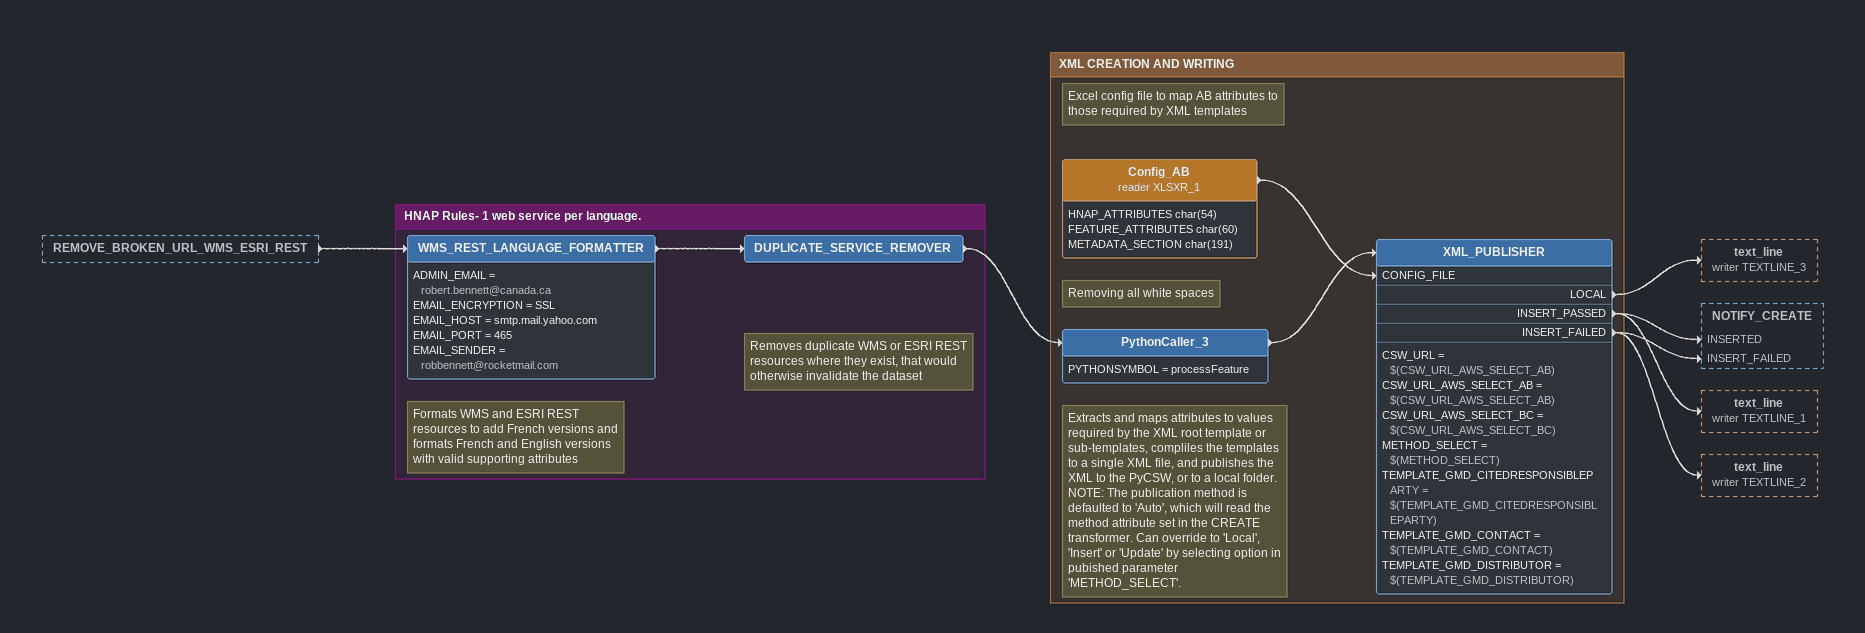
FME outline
REMOVE_BROKEN_URL_WMS_ESRI_REST [outside]
    -> WMS_REST_LANGUAGE_FORMATTER

Bookmark: HNAP Rules- 1 web service per language.
Note: Formats WMS and ESRI REST resources to add French versions and formats French and English versions with valid supporting attributes
WMS_REST_LANGUAGE_FORMATTER
    ADMIN_EMAIL = robert.bennett@canada.ca
    EMAIL_ENCRYPTION = SSL
    EMAIL_HOST = smtp.mail.yahoo.com
    EMAIL_PORT = 465
    EMAIL_SENDER = robbennett@rocketmail.com
    -> DUPLICATE_SERVICE_REMOVER
Note: Removes duplicate WMS or ESRI REST resources where they exist, that would otherwise invalidate the dataset
DUPLICATE_SERVICE_REMOVER
    -> PythonCaller_3

Bookmark: XML CREATION AND WRITING
Note: Extracts and maps attributes to values required by the XML root template or sub-templates, compliles the templates to a single XML file, and publishes the XML to the PyCSW, or to a local folder. / NOTE: The publication method is defaulted to 'Auto', which will read the method attribute set in the CREATE transformer. Can override to 'Local', 'Insert' or 'Update' by selecting option in pubished parameter 'METHOD_SELECT'.
Note: Removing all white spaces
PythonCaller_3
    PYTHONSYMBOL = processFeature
    -> XML_PUBLISHER
Note: Excel config file to map AB attributes to those required by XML templates
Config_AB (reader XLSXR_1)
    attributes: HNAP_ATTRIBUTES char(54), FEATURE_ATTRIBUTES char(60), METADATA_SECTION char(191)
    -> XML_PUBLISHER [CONFIG_FILE]
XML_PUBLISHER
    CSW_URL = $(CSW_URL_AWS_SELECT_AB)
    CSW_URL_AWS_SELECT_AB = $(CSW_URL_AWS_SELECT_AB)
    CSW_URL_AWS_SELECT_BC = $(CSW_URL_AWS_SELECT_BC)
    METHOD_SELECT = $(METHOD_SELECT)
    TEMPLATE_GMD_CITEDRESPONSIBLEPARTY = $(TEMPLATE_GMD_CITEDRESPONSIBLEPARTY)
    TEMPLATE_GMD_CONTACT = $(TEMPLATE_GMD_CONTACT)
    TEMPLATE_GMD_DISTRIBUTOR = $(TEMPLATE_GMD_DISTRIBUTOR)
    LOCAL -> text_line (writer TEXTLINE_3)
    INSERT_PASSED -> NOTIFY_CREATE [INSERTED]
    INSERT_PASSED -> text_line (writer TEXTLINE_1)
    INSERT_FAILED -> NOTIFY_CREATE [INSERT_FAILED]
    INSERT_FAILED -> text_line (writer TEXTLINE_2)
